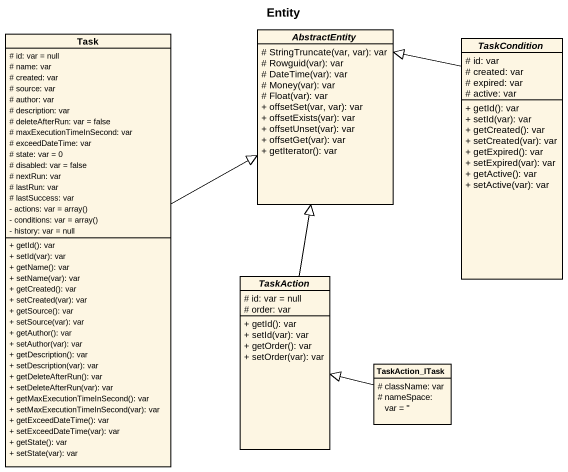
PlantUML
@startuml
title Entity
hide circle
hide empty members
skinparam classAttributeIconSize 0
class Task {
  # id: var = null
  # name: var
  # created: var
  # source: var
  # author: var
  # description: var
  # deleteAfterRun: var = false
  # maxExecutionTimeInSecond: var
  # exceedDateTime: var
  # state: var = 0
  # disabled: var = false
  # nextRun: var
  # lastRun: var
  # lastSuccess: var
  {field} - actions: var = array()
  {field} - conditions: var = array()
  - history: var = null
  + getId(): var
  + setId(var): var
  + getName(): var
  + setName(var): var
  + getCreated(): var
  + setCreated(var): var
  + getSource(): var
  + setSource(var): var
  + getAuthor(): var
  + setAuthor(var): var
  + getDescription(): var
  + setDescription(var): var
  + getDeleteAfterRun(): var
  + setDeleteAfterRun(var): var
  + getMaxExecutionTimeInSecond(): var
  + setMaxExecutionTimeInSecond(var): var
  + getExceedDateTime(): var
  + setExceedDateTime(var): var
  + getState(): var
  + setState(var): var
}
abstract class AbstractEntity {
  # StringTruncate(var, var): var
  # Rowguid(var): var
  # DateTime(var): var
  # Money(var): var
  # Float(var): var
  + offsetSet(var, var): var
  + offsetExists(var): var
  + offsetUnset(var): var
  + offsetGet(var): var
  + getIterator(): var
}
abstract class TaskCondition {
  # id: var
  # created: var
  # expired: var
  # active: var
  + getId(): var
  + setId(var): var
  + getCreated(): var
  + setCreated(var): var
  + getExpired(): var
  + setExpired(var): var
  + getActive(): var
  + setActive(var): var
}
abstract class TaskAction {
  # id: var = null
  # order: var
  + getId(): var
  + setId(var): var
  + getOrder(): var
  + setOrder(var): var
}
class TaskAction_ITask {
  # className: var
  # nameSpace: var = ''
}
Task -right-|> AbstractEntity
TaskCondition -left-|> AbstractEntity
TaskAction -up-|> AbstractEntity
TaskAction_ITask -left-|> TaskAction
@enduml
